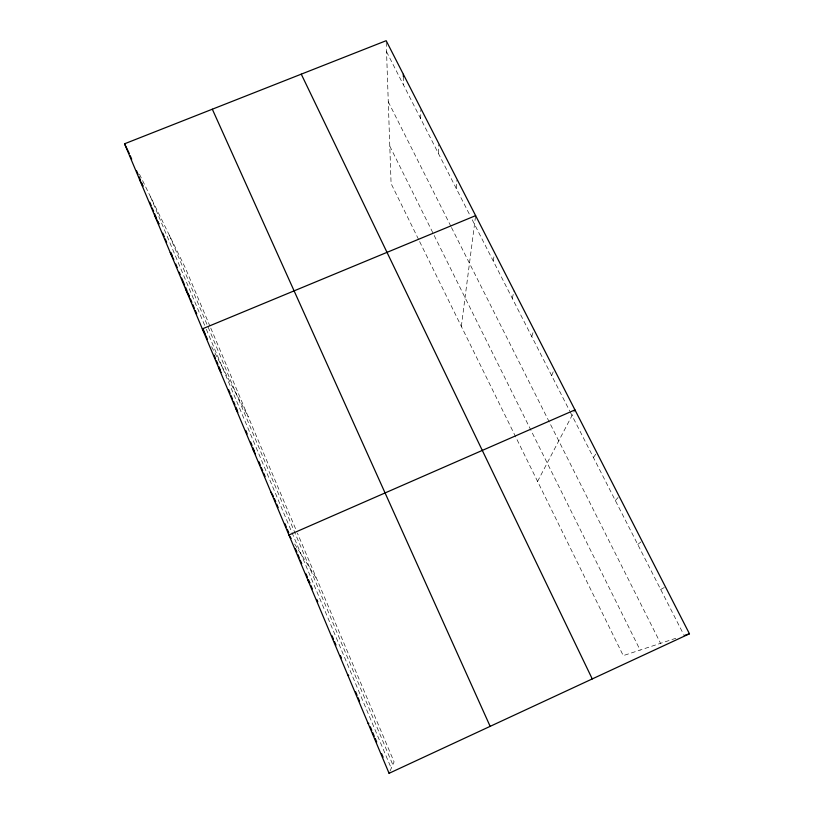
<?xml version="1.0" encoding="UTF-8"?>
<svg xmlns="http://www.w3.org/2000/svg" width="814" height="814" viewBox="0 0 814 814"><rect width="100%" height="100%" fill="white"/><g stroke="black" fill="none" stroke-linecap="round" stroke-linejoin="round"><path stroke-width="0.61" stroke-dasharray="4.07 3.05" d="M420.685 118.671L420.838 109.809M438.268 153.164L438.685 144.719M456.206 188.349L456.898 180.352M461.334 326.394L475.468 216.87M493.203 260.928L494.444 254.009M512.281 298.362L514.082 290.852M531.776 336.589L533.933 329.67M551.678 375.63L554.222 369.342M390.11 770.929L394.078 761.863L297.375 533.048M537.576 481.42L574.369 411.019M593.437 457.539L596.804 452.615M615.343 500.508L619.159 496.326M637.749 544.474L642.032 541.066M660.693 589.478L665.455 586.884M675.824 638.288L623.259 655.626L419.597 241.524M294.648 544.027L316.86 579.141M211.64 346.723L248.27 416.849M386.548 51.72L469.932 215.293M472.222 219.78L569.749 411.09M570.319 412.199L683.597 634.411M388.278 101.791L450.915 226.373M451.485 227.513L660.561 643.325M389.804 146.154L433.618 234.34M434.167 235.47L640.13 650.06M418.518 239.326L391.086 183.567L386.212 41.921M139.459 174.216L185.185 267.572L209.798 325.824M210.775 328.113L296.896 531.908M169.363 235.277L392.806 764.763M150.549 196.876L205.83 328.093M206.318 329.243L391.269 768.284M403.368 76.638L403.449 84.86"/><path stroke-width="1.22" d="M389.072 773.3L689.448 633.791L386.172 40.7L124.552 143.793L389.072 773.3L389.479 772.384M574.959 409.89L288.929 534.991L291.147 538.481M475.63 215.639L202.33 328.897L205.413 334.798M684.177 635.531L689.448 633.791M368.06 723.3L368.864 723.351M347.558 674.511L348.738 675.488M308.018 580.392L309.9 583.089L308.455 579.66M270.838 491.921L273.351 496.164M253.144 449.806L255.382 453.764M235.836 408.618L237.881 412.362M218.895 368.325L221.133 372.507M186.111 290.303L189.408 296.703M170.238 252.523L173.799 259.554M154.691 215.527L158.974 224.104L158.008 221.795M139.469 179.294L142.837 186.111M124.552 143.793L129.243 153.378M301.261 74.155L592.256 678.937M212.322 109.208L490.15 726.353M130.23 155.718L131.705 159.218M136.61 170.879L138.075 174.379M139.062 176.719L140.527 180.22M141.514 182.55L142.979 186.05M149.776 202.208L151.231 205.667M152.198 207.967L153.653 211.426M154.619 213.736L156.553 218.345M162.81 233.221L164.245 236.63M165.201 238.909L166.646 242.328M170.95 252.584L172.385 256.003M175.773 264.051L177.238 267.541M179.192 272.191L180.169 274.511M181.634 278.001L184.575 284.981M185.551 287.311L187.017 290.802M187.993 293.121L189.459 296.611M190.435 298.931L191.89 302.381M192.857 304.69L194.312 308.14M195.279 310.439L196.734 313.899M203.51 330.016L204.955 333.475M205.932 335.775L207.367 339.204M214.082 355.189L215.527 358.608M216.483 360.897L217.928 364.316M218.885 366.605L220.319 370.024M228.612 389.753L230.087 393.254M231.064 395.584L232.539 399.084M233.516 401.414L234.992 404.914M235.968 407.244L237.444 410.744M245.726 430.443L247.181 433.923M250.59 442.022L252.055 445.492M253.022 447.812L254.487 451.282M258.842 461.65L260.297 465.109M261.263 467.409L262.708 470.858M263.675 473.158L265.13 476.607M274.308 498.443L275.753 501.882M276.719 504.171L278.164 507.6M284.89 523.616L286.335 527.045M287.301 529.334L288.736 532.763M295.472 548.778L296.917 552.207M297.873 554.497L299.318 557.926M300.285 560.215L301.719 563.654M306.054 573.941L307.488 577.37M310.887 585.439L312.362 588.949M316.788 599.48L317.775 601.821M332.041 635.765L333.516 639.265M334.493 641.605L335.968 645.105M340.394 655.626L341.371 657.966M355.616 691.829L357.081 695.339M358.068 697.669L359.534 701.169M370.339 726.851L371.805 730.361M372.792 732.692L374.257 736.192M375.244 738.532L376.719 742.032M381.624 753.703L383.099 757.203M403.347 74.288L403.368 76.638"/></g></svg>
